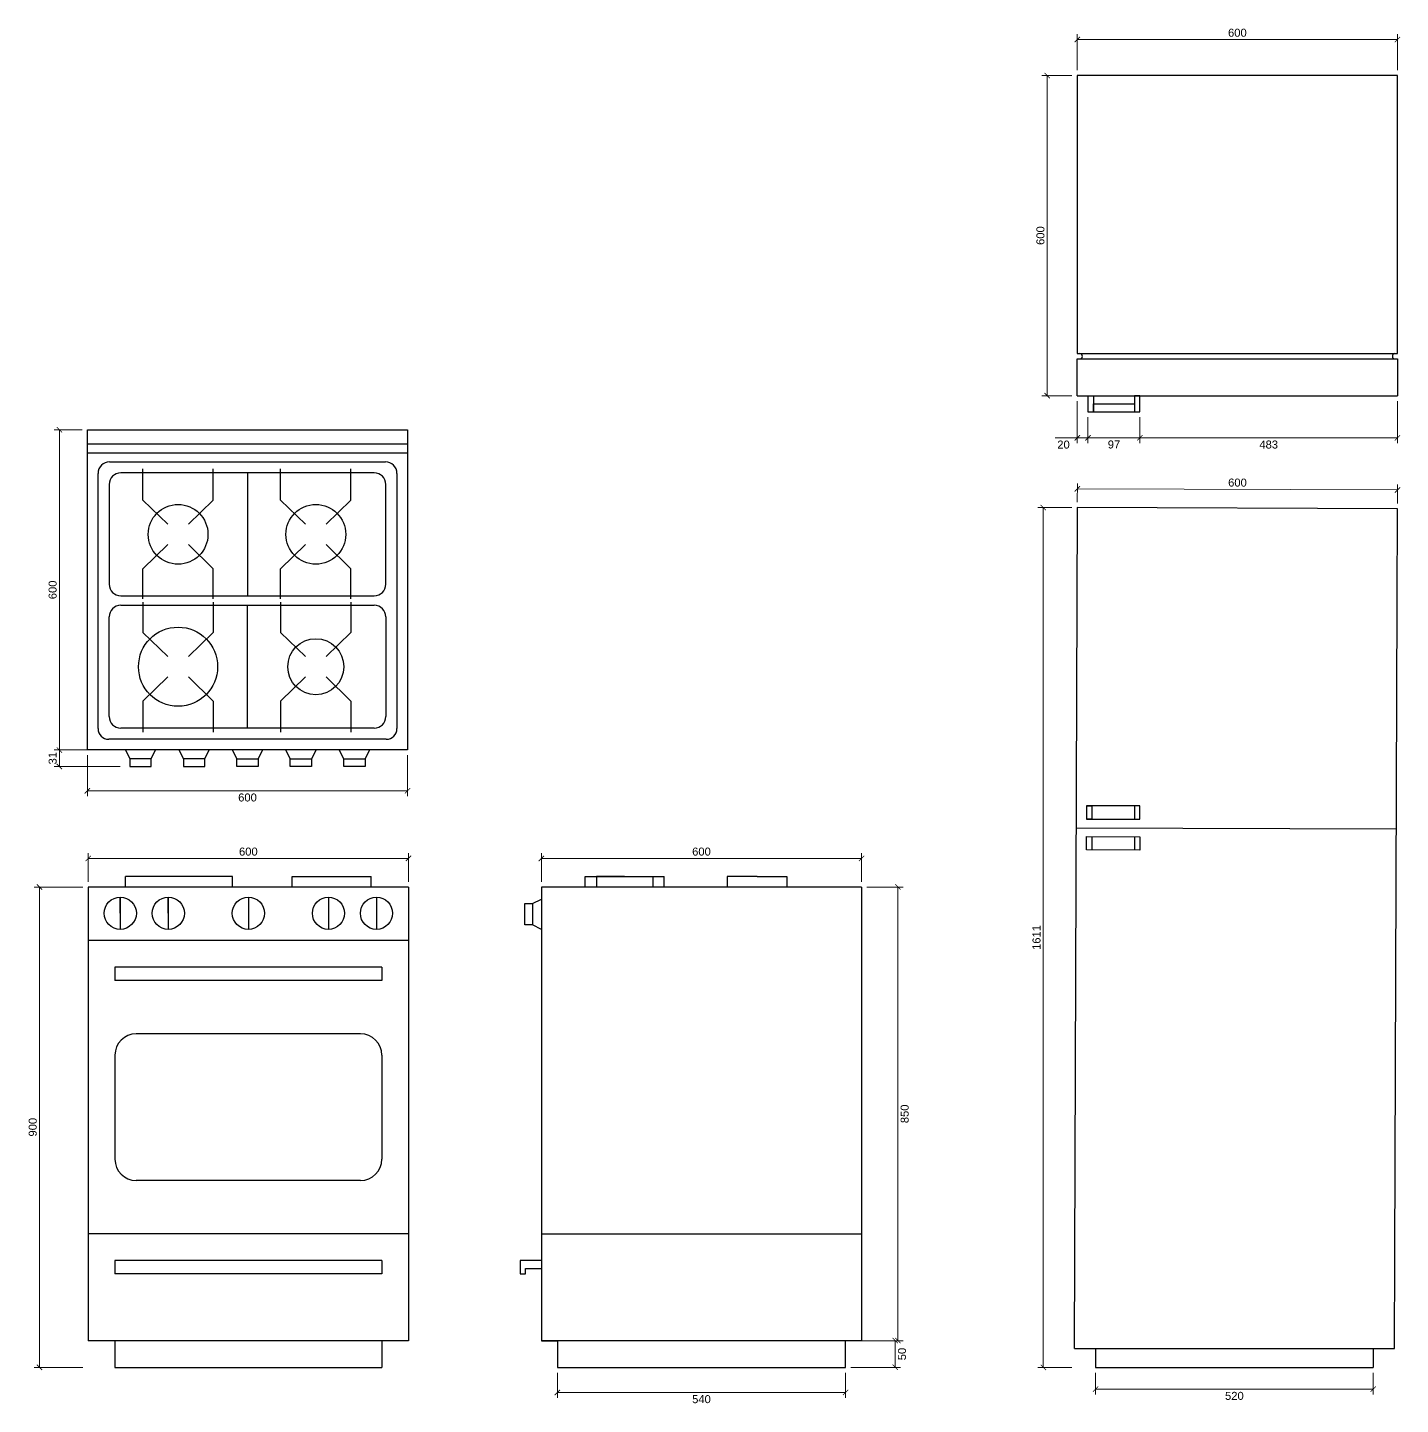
# Model space of a CAD drawing. Header units: millimetres. Extents: x 656 to 5931, y 34 to 2619.
# Drawn here: x 656 to 3228, y 39 to 2619 of the extents above; entities that cross this region are included whole.
import ezdxf

# ---------------------------------------------------------------- set-up
doc = ezdxf.new("R2010")
doc.units = ezdxf.units.MM
doc.layers.add('A-ANNO SYMB', color=3, linetype='Continuous', lineweight=13)
doc.layers.add('IF-FURN', color=7, linetype='Continuous')
doc.styles.get("Standard").update_dxf_attribs({"font": 'arial.ttf'})
doc.dimstyles.new('nuovo', dxfattribs={"dimtxt": 15, "dimasz": 10, "dimexe": 10, "dimexo": 10, "dimgap": 5, "dimtad": 2, "dimdec": 0, "dimtxsty": 'Standard', "dimblk": 'ARCHTICK', "dimcen": 2.5, "dimclrd": 256, "dimclre": 256, "dimclrt": 256, "dimadec": 0, "dimazin": 0, "dimtfac": 1, "dimtdec": 0, "dimtmove": 0, "dimatfit": 3, "dimldrblk": 'NONE', "dimfxl": 1, "dimlwd": -1, "dimlwe": -1, "dimarcsym": 0})

# ---------------------------------------------------------------- blocks, each defined once
blk = doc.blocks.new('_ArchTick')
at = {"color": 0, "linetype": 'ByBlock', "const_width": 0.15}
blk.add_lwpolyline([(-0.5, -0.5), (0.5, 0.5)], dxfattribs=at)
blk = doc.blocks.new('*D10')
at = {"layer": 'A-ANNO SYMB', "transparency": 16777216}
for p, q in [((2228.6, 1008.6), (2296.8, 1008.6)), ((2286.8, 158.6), (2286.8, 1008.6)), ((2228.6, 158.6), (2296.8, 158.6))]:
    blk.add_line(p, q, dxfattribs=at)
at = {"layer": 'DEFPOINTS', "color": 0, "transparency": 16777216}
for p in [(2218.6, 1008.6), (2286.8, 1008.6), (2218.6, 158.6)]:
    blk.add_point(p, dxfattribs=at)
at = {"layer": 'A-ANNO SYMB', "transparency": 16777216, "xscale": 10, "yscale": 10, "zscale": 10}
for p, rotation in [((2286.8, 1008.6), 90), ((2286.8, 158.6), 270)]:
    blk.add_blockref('_ArchTick', p, dxfattribs=dict(at, rotation=rotation))
at = {"layer": 'A-ANNO SYMB', "transparency": 16777216, "insert": (2299.4, 583.6), "char_height": 15, "attachment_point": 5, "rotation": 90}
blk.add_mtext('850', dxfattribs=at)
blk = doc.blocks.new('_None')
blk = doc.blocks.new('*D12')
at = {"layer": 'A-ANNO SYMB', "transparency": 16777216}
for p, q in [((1618.6, 1018.6), (1618.6, 1072.2)), ((1618.6, 1062.2), (2218.6, 1062.2)), ((2218.6, 1018.6), (2218.6, 1072.2))]:
    blk.add_line(p, q, dxfattribs=at)
at = {"layer": 'DEFPOINTS', "color": 0, "transparency": 16777216}
for p in [(2218.6, 1062.2), (1618.6, 1008.6), (2218.6, 1008.6)]:
    blk.add_point(p, dxfattribs=at)
at = {"layer": 'A-ANNO SYMB', "transparency": 16777216, "xscale": 10, "yscale": 10, "zscale": 10, "rotation": 180}
blk.add_blockref('_ArchTick', (1618.6, 1062.2), dxfattribs=at)
at = {"layer": 'A-ANNO SYMB', "transparency": 16777216, "xscale": 10, "yscale": 10, "zscale": 10}
blk.add_blockref('_ArchTick', (2218.6, 1062.2), dxfattribs=at)
at = {"layer": 'A-ANNO SYMB', "transparency": 16777216, "insert": (1918.6, 1074.9), "char_height": 15, "attachment_point": 5}
blk.add_mtext('600', dxfattribs=at)
blk = doc.blocks.new('*D13')
at = {"layer": 'A-ANNO SYMB', "transparency": 16777216}
for p, q in [((769.5, 1018.6), (769.5, 1072.2)), ((769.5, 1062.2), (1369.5, 1062.2)), ((1369.5, 1018.6), (1369.5, 1072.2))]:
    blk.add_line(p, q, dxfattribs=at)
at = {"layer": 'DEFPOINTS', "color": 0, "transparency": 16777216}
for p in [(1369.5, 1062.2), (769.5, 1008.6), (1369.5, 1008.6)]:
    blk.add_point(p, dxfattribs=at)
at = {"layer": 'A-ANNO SYMB', "transparency": 16777216, "xscale": 10, "yscale": 10, "zscale": 10, "rotation": 180}
blk.add_blockref('_ArchTick', (769.5, 1062.2), dxfattribs=at)
at = {"layer": 'A-ANNO SYMB', "transparency": 16777216, "xscale": 10, "yscale": 10, "zscale": 10}
blk.add_blockref('_ArchTick', (1369.5, 1062.2), dxfattribs=at)
at = {"layer": 'A-ANNO SYMB', "transparency": 16777216, "insert": (1069.5, 1074.9), "char_height": 15, "attachment_point": 5}
blk.add_mtext('600', dxfattribs=at)
blk = doc.blocks.new('*D14')
at = {"layer": 'A-ANNO SYMB', "transparency": 16777216}
for p, q in [((759.5, 1008.6), (668.2, 1008.6)), ((678.2, 1008.6), (678.2, 108.6)), ((759.5, 108.6), (668.2, 108.6))]:
    blk.add_line(p, q, dxfattribs=at)
at = {"layer": 'DEFPOINTS', "color": 0, "transparency": 16777216}
for p in [(769.5, 1008.6), (678.2, 108.6), (769.5, 108.6)]:
    blk.add_point(p, dxfattribs=at)
at = {"layer": 'A-ANNO SYMB', "transparency": 16777216, "xscale": 10, "yscale": 10, "zscale": 10}
for p, rotation in [((678.2, 1008.6), 90), ((678.2, 108.6), 270)]:
    blk.add_blockref('_ArchTick', p, dxfattribs=dict(at, rotation=rotation))
at = {"layer": 'A-ANNO SYMB', "transparency": 16777216, "insert": (665.5, 558.6), "char_height": 15, "attachment_point": 5, "rotation": 90}
blk.add_mtext('900', dxfattribs=at)
blk = doc.blocks.new('*D15')
at = {"layer": 'A-ANNO SYMB', "transparency": 16777216}
for p, q in [((2198.6, 158.6), (2291.8, 158.6)), ((2281.8, 158.6), (2281.8, 108.6)), ((2198.6, 108.6), (2291.8, 108.6))]:
    blk.add_line(p, q, dxfattribs=at)
at = {"layer": 'DEFPOINTS', "color": 0, "transparency": 16777216}
for p in [(2188.6, 158.6), (2188.6, 108.6), (2281.8, 108.6)]:
    blk.add_point(p, dxfattribs=at)
at = {"layer": 'A-ANNO SYMB', "transparency": 16777216, "xscale": 10, "yscale": 10, "zscale": 10}
for p, rotation in [((2281.8, 158.6), 90), ((2281.8, 108.6), 270)]:
    blk.add_blockref('_ArchTick', p, dxfattribs=dict(at, rotation=rotation))
at = {"layer": 'A-ANNO SYMB', "transparency": 16777216, "insert": (2294.4, 133.6), "char_height": 15, "attachment_point": 5, "rotation": 90}
blk.add_mtext('50', dxfattribs=at)
blk = doc.blocks.new('*D16')
at = {"layer": 'A-ANNO SYMB', "transparency": 16777216}
for p, q in [((1648.6, 98.6), (1648.6, 51.6)), ((2188.6, 98.6), (2188.6, 51.6)), ((1648.6, 61.6), (2188.6, 61.6))]:
    blk.add_line(p, q, dxfattribs=at)
at = {"layer": 'DEFPOINTS', "color": 0, "transparency": 16777216}
for p in [(1648.6, 108.6), (2188.6, 108.6), (2188.6, 61.6)]:
    blk.add_point(p, dxfattribs=at)
at = {"layer": 'A-ANNO SYMB', "transparency": 16777216, "xscale": 10, "yscale": 10, "zscale": 10, "rotation": 180}
blk.add_blockref('_ArchTick', (1648.6, 61.6), dxfattribs=at)
at = {"layer": 'A-ANNO SYMB', "transparency": 16777216, "xscale": 10, "yscale": 10, "zscale": 10}
blk.add_blockref('_ArchTick', (2188.6, 61.6), dxfattribs=at)
at = {"layer": 'A-ANNO SYMB', "transparency": 16777216, "insert": (1918.6, 48.9), "char_height": 15, "attachment_point": 5}
blk.add_mtext('540', dxfattribs=at)
blk = doc.blocks.new('*D17')
at = {"layer": 'A-ANNO SYMB', "transparency": 16777216}
for p, q in [((767.9, 1255.4), (767.9, 1178.9)), ((1367.9, 1255.4), (1367.9, 1178.9)), ((767.9, 1188.9), (1367.9, 1188.9))]:
    blk.add_line(p, q, dxfattribs=at)
at = {"layer": 'DEFPOINTS', "color": 0, "transparency": 16777216}
for p in [(767.9, 1265.4), (1367.9, 1265.4), (1367.9, 1188.9)]:
    blk.add_point(p, dxfattribs=at)
at = {"layer": 'A-ANNO SYMB', "transparency": 16777216, "xscale": 10, "yscale": 10, "zscale": 10, "rotation": 180}
blk.add_blockref('_ArchTick', (767.9, 1188.9), dxfattribs=at)
at = {"layer": 'A-ANNO SYMB', "transparency": 16777216, "xscale": 10, "yscale": 10, "zscale": 10}
blk.add_blockref('_ArchTick', (1367.9, 1188.9), dxfattribs=at)
at = {"layer": 'A-ANNO SYMB', "transparency": 16777216, "insert": (1067.9, 1176.3), "char_height": 15, "attachment_point": 5}
blk.add_mtext('600', dxfattribs=at)
blk = doc.blocks.new('*D18')
at = {"layer": 'A-ANNO SYMB', "transparency": 16777216}
for p, q in [((757.9, 1865.4), (705.4, 1865.4)), ((715.4, 1265.4), (715.4, 1865.4)), ((757.9, 1265.4), (705.4, 1265.4))]:
    blk.add_line(p, q, dxfattribs=at)
at = {"layer": 'DEFPOINTS', "color": 0, "transparency": 16777216}
for p in [(715.4, 1865.4), (767.9, 1865.4), (767.9, 1265.4)]:
    blk.add_point(p, dxfattribs=at)
at = {"layer": 'A-ANNO SYMB', "transparency": 16777216, "xscale": 10, "yscale": 10, "zscale": 10}
for p, rotation in [((715.4, 1865.4), 90), ((715.4, 1265.4), 270)]:
    blk.add_blockref('_ArchTick', p, dxfattribs=dict(at, rotation=rotation))
at = {"layer": 'A-ANNO SYMB', "transparency": 16777216, "insert": (702.8, 1565.4), "char_height": 15, "attachment_point": 5, "rotation": 90}
blk.add_mtext('600', dxfattribs=at)
blk = doc.blocks.new('*D19')
at = {"layer": 'A-ANNO SYMB', "transparency": 16777216}
for p, q in [((829.2, 1265.4), (705.4, 1265.4)), ((715.4, 1265.4), (715.4, 1234.3)), ((829.2, 1234.3), (705.4, 1234.3))]:
    blk.add_line(p, q, dxfattribs=at)
at = {"layer": 'DEFPOINTS', "color": 0, "transparency": 16777216}
for p in [(839.2, 1265.4), (715.4, 1234.3), (839.2, 1234.3)]:
    blk.add_point(p, dxfattribs=at)
at = {"layer": 'A-ANNO SYMB', "transparency": 16777216, "xscale": 10, "yscale": 10, "zscale": 10}
for p, rotation in [((715.4, 1265.4), 90), ((715.4, 1234.3), 270)]:
    blk.add_blockref('_ArchTick', p, dxfattribs=dict(at, rotation=rotation))
at = {"layer": 'A-ANNO SYMB', "transparency": 16777216, "insert": (702.8, 1249.9), "char_height": 15, "attachment_point": 5, "rotation": 90}
blk.add_mtext('31', dxfattribs=at)
blk = doc.blocks.new('*D23')
at = {"layer": 'A-ANNO SYMB', "transparency": 16777216}
for p, q in [((2622.8, 2539.2), (2622.8, 2606.5)), ((3222.8, 2539.2), (3222.8, 2606.5)), ((2622.8, 2596.5), (3222.8, 2596.5))]:
    blk.add_line(p, q, dxfattribs=at)
at = {"layer": 'DEFPOINTS', "color": 0, "transparency": 16777216}
for p in [(3222.8, 2596.5), (2622.8, 2529.2), (3222.8, 2529.2)]:
    blk.add_point(p, dxfattribs=at)
at = {"layer": 'A-ANNO SYMB', "transparency": 16777216, "xscale": 10, "yscale": 10, "zscale": 10, "rotation": 180}
blk.add_blockref('_ArchTick', (2622.8, 2596.5), dxfattribs=at)
at = {"layer": 'A-ANNO SYMB', "transparency": 16777216, "xscale": 10, "yscale": 10, "zscale": 10}
blk.add_blockref('_ArchTick', (3222.8, 2596.5), dxfattribs=at)
at = {"layer": 'A-ANNO SYMB', "transparency": 16777216, "insert": (2922.8, 2609.2), "char_height": 15, "attachment_point": 5}
blk.add_mtext('600', dxfattribs=at)
blk = doc.blocks.new('*D24')
at = {"layer": 'A-ANNO SYMB', "transparency": 16777216}
for p, q in [((2612.8, 2529.2), (2556.5, 2529.2)), ((2566.5, 2529.2), (2566.5, 1929.2)), ((2612.8, 1929.2), (2556.5, 1929.2))]:
    blk.add_line(p, q, dxfattribs=at)
at = {"layer": 'DEFPOINTS', "color": 0, "transparency": 16777216}
for p in [(2622.8, 2529.2), (2566.5, 1929.2), (2622.8, 1929.2)]:
    blk.add_point(p, dxfattribs=at)
at = {"layer": 'A-ANNO SYMB', "transparency": 16777216, "xscale": 10, "yscale": 10, "zscale": 10}
for p, rotation in [((2566.5, 2529.2), 90), ((2566.5, 1929.2), 270)]:
    blk.add_blockref('_ArchTick', p, dxfattribs=dict(at, rotation=rotation))
at = {"layer": 'A-ANNO SYMB', "transparency": 16777216, "insert": (2553.8, 2229.2), "char_height": 15, "attachment_point": 5, "rotation": 90}
blk.add_mtext('600', dxfattribs=at)
blk = doc.blocks.new('*D25')
at = {"layer": 'A-ANNO SYMB', "transparency": 16777216}
for p, q in [((2622.8, 1919.2), (2622.8, 1840.2)), ((2642.9, 1889.2), (2642.9, 1840.2)), ((2622.8, 1850.2), (2581.2, 1850.2)), ((2642.9, 1850.2), (2622.8, 1850.2))]:
    blk.add_line(p, q, dxfattribs=at)
at = {"layer": 'DEFPOINTS', "color": 0, "transparency": 16777216}
for p in [(2622.8, 1929.2), (2642.9, 1899.2), (2642.9, 1850.2)]:
    blk.add_point(p, dxfattribs=at)
at = {"layer": 'A-ANNO SYMB', "transparency": 16777216, "xscale": 10, "yscale": 10, "zscale": 10, "rotation": 180}
blk.add_blockref('_ArchTick', (2622.8, 1850.2), dxfattribs=at)
at = {"layer": 'A-ANNO SYMB', "transparency": 16777216, "xscale": 10, "yscale": 10, "zscale": 10}
blk.add_blockref('_ArchTick', (2642.9, 1850.2), dxfattribs=at)
at = {"layer": 'A-ANNO SYMB', "transparency": 16777216, "insert": (2597, 1837.5), "char_height": 15, "attachment_point": 5}
blk.add_mtext('20', dxfattribs=at)
blk = doc.blocks.new('*D26')
at = {"layer": 'A-ANNO SYMB', "transparency": 16777216}
for p, q in [((3222.8, 1919.2), (3222.8, 1840.3)), ((2740.2, 1889.2), (2740.2, 1840.3)), ((2740.2, 1850.3), (3222.8, 1850.3))]:
    blk.add_line(p, q, dxfattribs=at)
at = {"layer": 'DEFPOINTS', "color": 0, "transparency": 16777216}
for p in [(3222.8, 1929.2), (2740.2, 1899.2), (3222.8, 1850.3)]:
    blk.add_point(p, dxfattribs=at)
at = {"layer": 'A-ANNO SYMB', "transparency": 16777216, "xscale": 10, "yscale": 10, "zscale": 10, "rotation": 180}
blk.add_blockref('_ArchTick', (2740.2, 1850.3), dxfattribs=at)
at = {"layer": 'A-ANNO SYMB', "transparency": 16777216, "xscale": 10, "yscale": 10, "zscale": 10}
blk.add_blockref('_ArchTick', (3222.8, 1850.3), dxfattribs=at)
at = {"layer": 'A-ANNO SYMB', "transparency": 16777216, "insert": (2981.5, 1837.6), "char_height": 15, "attachment_point": 5}
blk.add_mtext('483', dxfattribs=at)
blk = doc.blocks.new('*D27')
at = {"layer": 'A-ANNO SYMB', "transparency": 16777216}
for p, q in [((2642.9, 1889.2), (2642.9, 1840.3)), ((2740.2, 1889.2), (2740.2, 1840.3)), ((2642.9, 1850.3), (2740.2, 1850.3))]:
    blk.add_line(p, q, dxfattribs=at)
at = {"layer": 'DEFPOINTS', "color": 0, "transparency": 16777216}
for p in [(2642.9, 1899.2), (2740.2, 1899.2), (2740.2, 1850.3)]:
    blk.add_point(p, dxfattribs=at)
at = {"layer": 'A-ANNO SYMB', "transparency": 16777216, "xscale": 10, "yscale": 10, "zscale": 10, "rotation": 180}
blk.add_blockref('_ArchTick', (2642.9, 1850.3), dxfattribs=at)
at = {"layer": 'A-ANNO SYMB', "transparency": 16777216, "xscale": 10, "yscale": 10, "zscale": 10}
blk.add_blockref('_ArchTick', (2740.2, 1850.3), dxfattribs=at)
at = {"layer": 'A-ANNO SYMB', "transparency": 16777216, "insert": (2691.6, 1837.7), "char_height": 15, "attachment_point": 5}
blk.add_mtext('97', dxfattribs=at)
blk = doc.blocks.new('*D34')
at = {"layer": 'A-ANNO SYMB', "transparency": 16777216}
for p, q in [((2657.2, 98.6), (2657.2, 57.8)), ((3177.3, 98.6), (3177.3, 57.8)), ((2657.2, 67.8), (3177.3, 67.8))]:
    blk.add_line(p, q, dxfattribs=at)
at = {"layer": 'DEFPOINTS', "color": 0, "transparency": 16777216}
for p in [(2657.2, 108.6), (3177.3, 108.6), (3177.3, 67.8)]:
    blk.add_point(p, dxfattribs=at)
at = {"layer": 'A-ANNO SYMB', "transparency": 16777216, "xscale": 10, "yscale": 10, "zscale": 10, "rotation": 180}
blk.add_blockref('_ArchTick', (2657.2, 67.8), dxfattribs=at)
at = {"layer": 'A-ANNO SYMB', "transparency": 16777216, "xscale": 10, "yscale": 10, "zscale": 10}
blk.add_blockref('_ArchTick', (3177.3, 67.8), dxfattribs=at)
at = {"layer": 'A-ANNO SYMB', "transparency": 16777216, "insert": (2917.2, 55.1), "char_height": 15, "attachment_point": 5}
blk.add_mtext('520', dxfattribs=at)
blk = doc.blocks.new('*D36')
at = {"layer": 'A-ANNO SYMB', "transparency": 16777216}
for p, q in [((2622.9, 1729.5), (2623, 1764.7)), ((2623, 1754.7), (3222.9, 1752.6)), ((3222.8, 1727.4), (3222.9, 1762.6))]:
    blk.add_line(p, q, dxfattribs=at)
at = {"layer": 'DEFPOINTS', "color": 0, "transparency": 16777216}
for p in [(3222.9, 1752.6), (2622.8, 1719.5), (3222.8, 1717.4)]:
    blk.add_point(p, dxfattribs=at)
at = {"layer": 'A-ANNO SYMB', "transparency": 16777216, "xscale": 10, "yscale": 10, "zscale": 10}
for p, rotation in [((2623, 1754.7), 179.7992072974907), ((3222.9, 1752.6), 359.7992072974907)]:
    blk.add_blockref('_ArchTick', p, dxfattribs=dict(at, rotation=rotation))
at = {"layer": 'A-ANNO SYMB', "transparency": 16777216, "insert": (2923, 1766.3), "char_height": 15, "attachment_point": 5, "rotation": 359.7992}
blk.add_mtext('600', dxfattribs=at)
blk = doc.blocks.new('*D37')
at = {"layer": 'A-ANNO SYMB', "transparency": 16777216}
for p, q in [((2612.8, 1719.5), (2549.2, 1719.5)), ((2559.2, 1719.5), (2559.2, 108.6)), ((2612.8, 108.6), (2549.2, 108.6))]:
    blk.add_line(p, q, dxfattribs=at)
at = {"layer": 'DEFPOINTS', "color": 0, "transparency": 16777216}
for p in [(2622.8, 1719.5), (2559.2, 108.6), (2622.8, 108.6)]:
    blk.add_point(p, dxfattribs=at)
at = {"layer": 'A-ANNO SYMB', "transparency": 16777216, "xscale": 10, "yscale": 10, "zscale": 10}
for p, rotation in [((2559.2, 1719.5), 90), ((2559.2, 108.6), 270)]:
    blk.add_blockref('_ArchTick', p, dxfattribs=dict(at, rotation=rotation))
at = {"layer": 'A-ANNO SYMB', "transparency": 16777216, "insert": (2546.5, 914), "char_height": 15, "attachment_point": 5, "rotation": 90}
blk.add_mtext('1611', dxfattribs=at)

msp = doc.modelspace()

# ---------------------------------------------------------------- linework, layer by layer
at = {"layer": 'IF-FURN'}
for p, q in [((3222.8, 2529.2), (2622.8, 2529.2)), ((3222.8, 2529.2), (2622.8, 2529.2)), ((2622.8, 2529.2), (2622.8, 2008.2)), ((3222.8, 2008.2), (3222.8, 2529.2)), ((2622.8, 2008.2), (3222.8, 2008.2)), ((2622.8, 2008.2), (2627.8, 2008.2)), ((2622.8, 1929.2), (2622.8, 1998.2)), ((2622.8, 1998.2), (3222.8, 1998.2)), ((3222.8, 1998.2), (3222.8, 1929.2)), ((2622.8, 1929.2), (3222.8, 1929.2)), ((2642.9, 1929.2), (2642.9, 1899.2)), ((2642.9, 1929.2), (2652.9, 1929.2)), ((2652.9, 1929.2), (2652.9, 1899.2)), ((2652.9, 1899.2), (2652.9, 1914.2)), ((2652.9, 1914.2), (2730.2, 1914.2)), ((2740.2, 1929.2), (2730.2, 1929.2)), ((2730.2, 1929.2), (2730.2, 1899.2)), ((2740.2, 1899.2), (2740.2, 1929.2)), ((2642.9, 1899.2), (2740.2, 1899.2)), ((767.9, 1265.4), (767.9, 1865.4)), ((767.9, 1865.4), (1367.9, 1865.4)), ((1367.9, 1865.4), (1367.9, 1265.4)), ((767.9, 1839.2), (1367.9, 1839.2)), ((767.9, 1822.4), (1367.9, 1822.4)), ((787.9, 1305.4), (787.9, 1783.7)), ((809.5, 1805.4), (1326.2, 1805.4)), ((1305.3, 1784.5), (830.5, 1784.5)), ((871.9, 1733.7), (871.9, 1792)), ((1003.7, 1733.7), (1003.7, 1792)), ((1067.9, 1784.5), (1067.9, 1554.3)), ((1130, 1733.7), (1130, 1792)), ((1261.8, 1733.7), (1261.8, 1792)), ((1347.9, 1783.7), (1347.9, 1305.4)), ((808.8, 1762.9), (808.8, 1575.9)), ((1327, 1575.9), (1327, 1762.9)), ((918.4, 1688.3), (871.9, 1733.7)), ((957.2, 1688.3), (1003.7, 1733.7)), ((1176.5, 1688.3), (1130, 1733.7)), ((1215.3, 1688.3), (1261.8, 1733.7)), ((2622.8, 1719.5), (2617.2, 143.7)), ((3222.8, 1717.4), (2622.8, 1719.5)), ((3217.2, 143.7), (3222.8, 1717.4)), ((871.9, 1605.1), (918.4, 1650.5)), ((1003.7, 1605.1), (957.2, 1650.5)), ((1130, 1605.1), (1176.5, 1650.5)), ((1261.8, 1605.1), (1215.3, 1650.5)), ((871.9, 1548.3), (871.9, 1605.1)), ((1003.7, 1548.3), (1003.7, 1605.1)), ((1130, 1548.3), (1130, 1605.1)), ((1261.8, 1548.3), (1261.8, 1605.1)), ((830.5, 1554.3), (1305.3, 1554.3)), ((830.5, 1536.5), (1305.3, 1536.5)), ((871.9, 1542.5), (871.9, 1485.6)), ((1003.7, 1542.5), (1003.7, 1485.6)), ((1067.9, 1306.2), (1067.9, 1536.5)), ((1130, 1542.5), (1130, 1485.6)), ((1261.8, 1542.5), (1261.8, 1485.6)), ((808.8, 1327.9), (808.8, 1514.8)), ((1327, 1514.8), (1327, 1327.9)), ((871.9, 1485.6), (918.4, 1440.3)), ((1003.7, 1485.6), (957.2, 1440.3)), ((1130, 1485.6), (1176.5, 1440.3)), ((1261.8, 1485.6), (1215.3, 1440.3)), ((918.4, 1402.5), (871.9, 1357.1)), ((957.2, 1402.5), (1003.7, 1357.1)), ((1176.5, 1402.5), (1130, 1357.1)), ((1215.3, 1402.5), (1261.8, 1357.1)), ((871.9, 1357.1), (871.9, 1298.8)), ((1003.7, 1357.1), (1003.7, 1298.8)), ((1130, 1357.1), (1130, 1298.8)), ((1261.8, 1357.1), (1261.8, 1298.8)), ((1305.3, 1306.2), (830.5, 1306.2)), ((1367.9, 1265.4), (767.9, 1265.4)), ((1327.9, 1285.4), (807.9, 1285.4)), ((839.2, 1265.4), (847.5, 1248.9)), ((887.5, 1248.9), (895.8, 1265.4)), ((939.4, 1265.4), (947.7, 1248.9)), ((987.7, 1248.9), (996, 1265.4)), ((1047.9, 1248.9), (1039.5, 1265.4)), ((1096.2, 1265.4), (1087.9, 1248.9)), ((1148, 1248.9), (1139.7, 1265.4)), ((1196.3, 1265.4), (1188, 1248.9)), ((1248.2, 1248.9), (1239.9, 1265.4)), ((1296.5, 1265.4), (1288.2, 1248.9)), ((887.5, 1248.9), (847.5, 1248.9)), ((847.5, 1248.9), (847.5, 1234.3)), ((887.5, 1234.3), (887.5, 1248.9)), ((987.7, 1248.9), (947.7, 1248.9)), ((947.7, 1248.9), (947.7, 1234.3)), ((987.7, 1234.3), (987.7, 1248.9)), ((1047.9, 1234.3), (1047.9, 1248.9)), ((1047.9, 1248.9), (1087.9, 1248.9)), ((1087.9, 1248.9), (1087.9, 1234.3)), ((1148, 1234.3), (1148, 1248.9)), ((1148, 1248.9), (1188, 1248.9)), ((1188, 1248.9), (1188, 1234.3)), ((1248.2, 1234.3), (1248.2, 1248.9)), ((1248.2, 1248.9), (1288.2, 1248.9)), ((1288.2, 1248.9), (1288.2, 1234.3)), ((847.5, 1234.3), (887.5, 1234.3)), ((947.7, 1234.3), (987.7, 1234.3)), ((1087.9, 1234.3), (1047.9, 1234.3)), ((1188, 1234.3), (1148, 1234.3)), ((1288.2, 1234.3), (1248.2, 1234.3)), ((2640.2, 1160.8), (2650.2, 1160.8)), ((2650.2, 1135.8), (2640.2, 1135.8)), ((2650.2, 1160.8), (2650.2, 1135.8)), ((2740.2, 1160.5), (2730.2, 1160.5)), ((2730.2, 1160.5), (2730.2, 1135.5)), ((2650.2, 1103.1), (2650.2, 1078.1)), ((2730.2, 1102.8), (2730.2, 1077.8)), ((1369.5, 1008.6), (769.5, 1008.6)), ((769.5, 1008.6), (769.5, 158.6)), ((1039.5, 1028.6), (839.5, 1028.6)), ((839.5, 1008.6), (839.5, 1028.6)), ((1039.5, 1008.6), (1039.5, 1028.6)), ((1151.7, 1028.6), (1299.5, 1028.6)), ((1151.7, 1008.6), (1151.7, 1028.6)), ((1299.5, 1008.6), (1299.5, 1028.6)), ((1369.5, 1008.6), (1369.5, 158.6)), ((2218.6, 1008.6), (1618.6, 1008.6)), ((1618.6, 1008.6), (1618.6, 158.6)), ((1700.7, 1028.6), (1848.5, 1028.6)), ((1700.7, 1008.6), (1700.7, 1028.6)), ((1774.6, 1028.6), (1722.1, 1028.6)), ((1722.1, 1028.6), (1722.1, 1008.6)), ((1774.6, 1028.6), (1827.2, 1028.6)), ((1827.2, 1028.6), (1827.2, 1008.6)), ((1848.5, 1008.6), (1848.5, 1028.6)), ((2022.7, 1028.6), (1966.7, 1028.6)), ((1966.7, 1028.6), (1966.7, 1008.6)), ((2022.7, 1028.6), (2078.7, 1028.6)), ((2078.7, 1028.6), (2078.7, 1008.6)), ((2218.6, 1008.6), (2218.6, 158.6)), ((829.5, 959.4), (829.5, 989.5)), ((829.5, 989.5), (829.5, 929.3)), ((919.5, 959.4), (919.5, 989.5)), ((919.5, 989.5), (919.5, 929.3)), ((1069.5, 989.5), (1069.5, 929.3)), ((1219.5, 989.5), (1219.5, 929.3)), ((1309.5, 989.5), (1309.5, 929.3)), ((1602.2, 977.6), (1618.6, 985.9)), ((1587.6, 977.6), (1602.2, 977.6)), ((1587.6, 937.6), (1587.6, 977.6)), ((1602.2, 977.6), (1602.2, 937.6)), ((1602.2, 937.6), (1587.6, 937.6)), ((1618.6, 929.3), (1602.2, 937.6)), ((1369.5, 908.6), (769.5, 908.6)), ((1319.5, 858.6), (819.5, 858.6)), ((819.5, 858.6), (819.5, 833.6)), ((1319.5, 858.6), (1319.5, 833.6)), ((1319.5, 833.6), (819.5, 833.6)), ((1279.5, 733.6), (859.5, 733.6)), ((819.5, 693.6), (819.5, 498.6)), ((1319.5, 693.6), (1319.5, 498.6)), ((1279.5, 458.6), (859.5, 458.6)), ((1369.5, 358.6), (769.5, 358.6)), ((1618.6, 358.6), (2218.6, 358.6)), ((1319.5, 308.6), (819.5, 308.6)), ((819.5, 308.6), (819.5, 283.6)), ((819.5, 308.6), (819.5, 283.6)), ((1319.5, 308.6), (1319.5, 283.6)), ((1319.5, 308.6), (1319.5, 283.6)), ((1618.6, 308.6), (1578.6, 308.6)), ((1578.6, 308.6), (1578.6, 283.6)), ((1588.6, 283.6), (1588.6, 293.6)), ((1588.6, 293.6), (1618.6, 293.6)), ((1319.5, 283.6), (819.5, 283.6)), ((1578.6, 283.6), (1588.6, 283.6)), ((1369.5, 158.6), (769.5, 158.6)), ((819.5, 158.6), (819.5, 108.6)), ((1319.5, 158.6), (1319.5, 108.6)), ((2218.6, 158.6), (1618.6, 158.6)), ((1618.6, 158.6), (1648.6, 158.6)), ((1648.6, 158.6), (1648.6, 108.6)), ((2188.6, 108.6), (2188.6, 158.6)), ((2617.3, 143.7), (3217.2, 143.7)), ((2657.2, 143.7), (2657.2, 108.6)), ((3177.3, 143.7), (3177.3, 108.6)), ((819.5, 108.6), (1319.5, 108.6)), ((1648.6, 108.6), (2188.6, 108.6)), ((2657.2, 108.6), (3177.3, 108.6))]:
    msp.add_line(p, q, dxfattribs=at)
for points in [[(2640.2, 1135.8), (2740.1, 1135.5), (2740.2, 1160.5), (2640.2, 1160.8), (2640.2, 1135.8)], [(2620.7, 1119.6), (3220.7, 1117.4)], [(2640, 1103.2), (2740, 1102.8), (2739.9, 1077.8), (2639.9, 1078.2), (2640, 1103.2)]]:
    msp.add_lwpolyline(points, dxfattribs=at)
for centre, radius in [((937.8, 1669.4), 56), ((1195.9, 1669.4), 56), ((937.8, 1421.4), 74.1), ((1195.9, 1421.4), 52.5), ((829.5, 959.4), 30.1), ((919.5, 959.4), 30.1), ((1069.5, 959.4), 30.1), ((1219.5, 959.4), 30.1), ((1309.5, 959.4), 30.1)]:
    msp.add_circle(centre, radius, dxfattribs=at)
for centre, radius, start, end in [((2627.5, 2003.2), 5.01, 265.6963, 85.6963), ((3218.2, 2003.2), 5.01, 94.3037, 274.3037), ((809.5, 1783.7), 21.7, 90, 180), ((830.5, 1762.9), 21.7, 90, 180), ((1305.3, 1762.9), 21.7, 0, 90), ((1326.2, 1783.7), 21.7, 0, 90), ((830.5, 1575.9), 21.7, 180, 270), ((1305.3, 1575.9), 21.7, 270, 0), ((830.5, 1514.8), 21.7, 90, 180), ((1305.3, 1514.8), 21.7, 0, 90), ((830.5, 1327.9), 21.7, 180, 270), ((1305.3, 1327.9), 21.7, 270, 0), ((807.9, 1305.4), 20, 180, 270), ((1327.9, 1305.4), 20, 270, 0), ((859.5, 693.6), 40, 90, 180), ((1279.5, 693.6), 40, 0, 90), ((859.5, 498.6), 40, 180, 270), ((1279.5, 498.6), 40, 270, 0)]:
    msp.add_arc(centre, radius, start, end, dxfattribs=at)

# ---------------------------------------------------------------- dimensions: what is measured, and where the dimension line sits
at = {"layer": 'A-ANNO SYMB'}
for base, p1, p2, picture, middle in [((3222.8, 2596.5), (2622.8, 2529.2), (3222.8, 2529.2), '*D23', (2922.8, 2609.2)), ((3222.8, 1850.3), (2740.2, 1899.2), (3222.8, 1929.2), '*D26', (2981.5, 1837.6)), ((2740.2, 1850.3), (2642.9, 1899.2), (2740.2, 1899.2), '*D27', (2691.6, 1837.7)), ((1367.9, 1188.9), (767.9, 1265.4), (1367.9, 1265.4), '*D17', (1067.9, 1176.3)), ((1369.5, 1062.2), (769.5, 1008.6), (1369.5, 1008.6), '*D13', (1069.5, 1074.9)), ((2218.6, 1062.2), (1618.6, 1008.6), (2218.6, 1008.6), '*D12', (1918.6, 1074.9)), ((2188.6, 61.6), (1648.6, 108.6), (2188.6, 108.6), '*D16', (1918.6, 48.9)), ((3177.3, 67.8), (2657.2, 108.6), (3177.3, 108.6), '*D34', (2917.2, 55.1))]:
    dim = msp.add_linear_dim(base=base, p1=p1, p2=p2, dimstyle='nuovo', dxfattribs=at)
    dim.commit()
    dim.dimension.update_dxf_attribs({"geometry": picture, "text_midpoint": middle})
for base, p1, p2, picture, middle in [((2566.5, 1929.2), (2622.8, 2529.2), (2622.8, 1929.2), '*D24', (2553.8, 2229.2)), ((715.4, 1865.4), (767.9, 1265.4), (767.9, 1865.4), '*D18', (702.8, 1565.4)), ((2559.2, 108.6), (2622.8, 1719.5), (2622.8, 108.6), '*D37', (2546.5, 914)), ((715.4, 1234.3), (839.2, 1265.4), (839.2, 1234.3), '*D19', (702.8, 1249.9)), ((678.2, 108.6), (769.5, 1008.6), (769.5, 108.6), '*D14', (665.5, 558.6)), ((2281.8, 108.6), (2188.6, 158.6), (2188.6, 108.6), '*D15', (2294.4, 133.6))]:
    dim = msp.add_linear_dim(base=base, p1=p1, p2=p2, angle=90, dimstyle='nuovo', dxfattribs=at)
    dim.commit()
    dim.dimension.update_dxf_attribs({"geometry": picture, "text_midpoint": middle})
dim = msp.add_linear_dim(base=(2642.9, 1850.2), p1=(2622.8, 1929.2), p2=(2642.9, 1899.2), dimstyle='nuovo', dxfattribs=at)
dim.commit()
dim.dimension.update_dxf_attribs({"geometry": '*D25', "text_midpoint": (2597, 1850.2), "dimtype": 160})
dim = msp.add_aligned_dim(p1=(2622.8, 1719.5), p2=(3222.8, 1717.4), distance=35.3, dimstyle='nuovo', dxfattribs=at)
dim.commit()
dim.dimension.update_dxf_attribs({"geometry": '*D36', "text_midpoint": (2923, 1766.3)})
dim = msp.add_linear_dim(base=(2286.8, 1008.6), p1=(2218.6, 158.6), p2=(2218.6, 1008.6), angle=90, dimstyle='nuovo', dxfattribs=at)
dim.commit()
dim.dimension.update_dxf_attribs({"geometry": '*D10', "text_midpoint": (2286.8, 583.6), "dimtype": 160})

doc.saveas('drawing.dxf')
